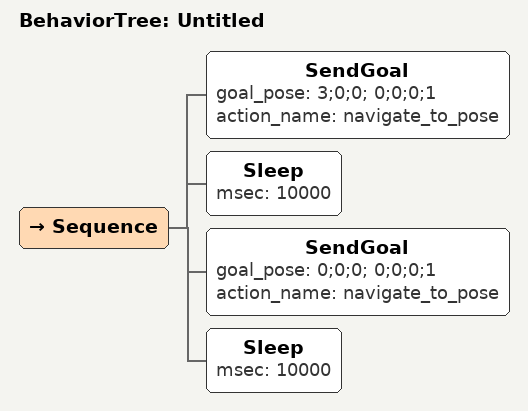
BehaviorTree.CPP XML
<?xml version="1.0" encoding="UTF-8"?>
<root BTCPP_format="4">
  <BehaviorTree ID="Untitled">
    <Sequence>
      <SendGoal goal_pose="3;0;0; 0;0;0;1"
                action_name="navigate_to_pose"/>
      <Sleep msec="10000"/>
      <SendGoal goal_pose="0;0;0; 0;0;0;1"
                action_name="navigate_to_pose"/>
      <Sleep msec="10000"/>
    </Sequence>
  </BehaviorTree>

</root>
